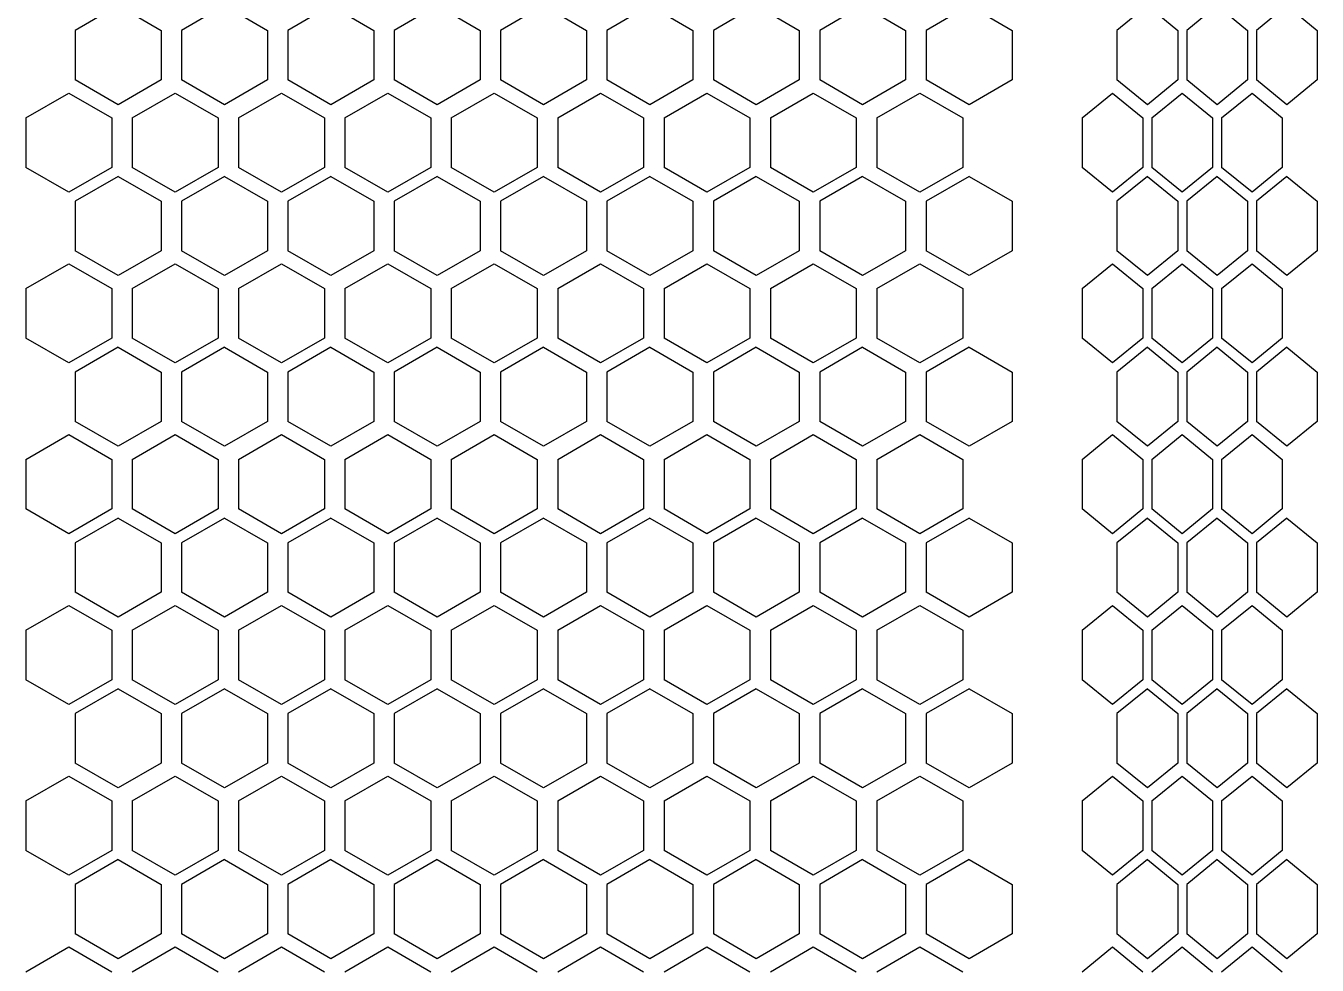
# Model space of a CAD drawing. Header units: millimetres. Extents: x 55614 to 110757, y -66981 to -47484.
# Drawn here: x 77738.3 to 77858.7, y -54759.7 to -54672.1 of the extents above; entities that cross this region are included whole.
import ezdxf

# ---------------------------------------------------------------- set-up
doc = ezdxf.new("R2010")
doc.units = ezdxf.units.MM
doc.layers.add('4215-0412-2-1_0', color=7, linetype='Continuous')
doc.layers.add('THICK', color=7, linetype='Continuous', lineweight=0)

# ---------------------------------------------------------------- blocks, each defined once
blk = doc.blocks.new('RU67I6756')
at = {"layer": '4215-0412-2-1_0', "color": 0, "linetype": 'Continuous'}
for p, q in [((24447.74, 16466.64), (24443.74, 16464.33)), ((24447.74, 16466.64), (24451.75, 16464.33)), ((24457.66, 16466.64), (24453.66, 16464.33)), ((24457.66, 16466.64), (24461.67, 16464.33)), ((24467.58, 16466.64), (24463.58, 16464.33)), ((24467.58, 16466.64), (24471.59, 16464.33)), ((24477.5, 16466.64), (24473.5, 16464.33)), ((24477.5, 16466.64), (24481.51, 16464.33)), ((24487.42, 16466.64), (24483.42, 16464.33)), ((24487.42, 16466.64), (24491.43, 16464.33)), ((24497.34, 16466.64), (24493.34, 16464.33)), ((24497.34, 16466.64), (24501.35, 16464.33)), ((24507.26, 16466.64), (24503.26, 16464.33)), ((24507.26, 16466.64), (24511.27, 16464.33)), ((24517.18, 16466.64), (24513.18, 16464.33)), ((24517.18, 16466.64), (24521.19, 16464.33)), ((24527.1, 16466.64), (24523.1, 16464.33)), ((24527.1, 16466.64), (24531.11, 16464.33)), ((24543.73, 16466.64), (24540.9, 16464.33)), ((24543.73, 16466.64), (24546.56, 16464.33)), ((24550.23, 16466.64), (24547.4, 16464.33)), ((24550.23, 16466.64), (24553.06, 16464.33)), ((24556.74, 16466.64), (24553.91, 16464.33)), ((24556.74, 16466.64), (24559.57, 16464.33)), ((24443.74, 16464.33), (24443.74, 16459.71)), ((24451.75, 16464.33), (24451.75, 16459.71)), ((24453.66, 16464.33), (24453.66, 16459.71)), ((24461.67, 16464.33), (24461.67, 16459.71)), ((24463.58, 16464.33), (24463.58, 16459.71)), ((24471.59, 16464.33), (24471.59, 16459.71)), ((24473.5, 16464.33), (24473.5, 16459.71)), ((24481.51, 16464.33), (24481.51, 16459.71)), ((24483.42, 16464.33), (24483.42, 16459.71)), ((24491.43, 16464.33), (24491.43, 16459.71)), ((24493.34, 16464.33), (24493.34, 16459.71)), ((24501.35, 16464.33), (24501.35, 16459.71)), ((24503.26, 16464.33), (24503.26, 16459.71)), ((24511.27, 16464.33), (24511.27, 16459.71)), ((24513.18, 16464.33), (24513.18, 16459.71)), ((24521.19, 16464.33), (24521.19, 16459.71)), ((24523.1, 16464.33), (24523.1, 16459.71)), ((24531.11, 16464.33), (24531.11, 16459.71)), ((24540.9, 16464.33), (24540.9, 16459.71)), ((24546.56, 16464.33), (24546.56, 16459.71)), ((24547.4, 16464.33), (24547.4, 16459.71)), ((24553.06, 16464.33), (24553.06, 16459.71)), ((24553.91, 16464.33), (24553.91, 16459.71)), ((24559.57, 16464.33), (24559.57, 16459.71)), ((24447.74, 16457.4), (24443.74, 16459.71)), ((24451.75, 16459.71), (24447.74, 16457.4)), ((24457.66, 16457.4), (24453.66, 16459.71)), ((24461.67, 16459.71), (24457.66, 16457.4)), ((24467.58, 16457.4), (24463.58, 16459.71)), ((24471.59, 16459.71), (24467.58, 16457.4)), ((24477.5, 16457.4), (24473.5, 16459.71)), ((24481.51, 16459.71), (24477.5, 16457.4)), ((24487.42, 16457.4), (24483.42, 16459.71)), ((24491.43, 16459.71), (24487.42, 16457.4)), ((24497.34, 16457.4), (24493.34, 16459.71)), ((24501.35, 16459.71), (24497.34, 16457.4)), ((24507.26, 16457.4), (24503.26, 16459.71)), ((24511.27, 16459.71), (24507.26, 16457.4)), ((24517.18, 16457.4), (24513.18, 16459.71)), ((24521.19, 16459.71), (24517.18, 16457.4)), ((24527.1, 16457.4), (24523.1, 16459.71)), ((24531.11, 16459.71), (24527.1, 16457.4)), ((24543.73, 16457.4), (24540.9, 16459.71)), ((24546.56, 16459.71), (24543.73, 16457.4)), ((24550.23, 16457.4), (24547.4, 16459.71)), ((24553.06, 16459.71), (24550.23, 16457.4)), ((24556.74, 16457.4), (24553.91, 16459.71)), ((24559.57, 16459.71), (24556.74, 16457.4)), ((24439.14, 16456.18), (24443.14, 16458.49)), ((24443.14, 16458.49), (24447.15, 16456.18)), ((24449.06, 16456.18), (24453.06, 16458.49)), ((24453.06, 16458.49), (24457.07, 16456.18)), ((24458.98, 16456.18), (24462.98, 16458.49)), ((24462.98, 16458.49), (24466.99, 16456.18)), ((24468.9, 16456.18), (24472.9, 16458.49)), ((24472.9, 16458.49), (24476.91, 16456.18)), ((24478.82, 16456.18), (24482.82, 16458.49)), ((24482.82, 16458.49), (24486.83, 16456.18)), ((24488.74, 16456.18), (24492.74, 16458.49)), ((24492.74, 16458.49), (24496.75, 16456.18)), ((24498.66, 16456.18), (24502.66, 16458.49)), ((24502.66, 16458.49), (24506.67, 16456.18)), ((24508.58, 16456.18), (24512.58, 16458.49)), ((24512.58, 16458.49), (24516.59, 16456.18)), ((24518.5, 16456.18), (24522.5, 16458.49)), ((24522.5, 16458.49), (24526.51, 16456.18)), ((24537.65, 16456.18), (24540.47, 16458.49)), ((24540.47, 16458.49), (24543.3, 16456.18)), ((24544.15, 16456.18), (24546.98, 16458.49)), ((24546.98, 16458.49), (24549.81, 16456.18)), ((24550.66, 16456.18), (24553.49, 16458.49)), ((24553.49, 16458.49), (24556.31, 16456.18)), ((24439.14, 16456.18), (24439.14, 16451.56)), ((24447.15, 16456.18), (24447.15, 16451.56)), ((24449.06, 16456.18), (24449.06, 16451.56)), ((24457.07, 16456.18), (24457.07, 16451.56)), ((24458.98, 16456.18), (24458.98, 16451.56)), ((24466.99, 16456.18), (24466.99, 16451.56)), ((24468.9, 16456.18), (24468.9, 16451.56)), ((24476.91, 16456.18), (24476.91, 16451.56)), ((24478.82, 16456.18), (24478.82, 16451.56)), ((24486.83, 16456.18), (24486.83, 16451.56)), ((24488.74, 16456.18), (24488.74, 16451.56)), ((24496.75, 16456.18), (24496.75, 16451.56)), ((24498.66, 16456.18), (24498.66, 16451.56)), ((24506.67, 16456.18), (24506.67, 16451.56)), ((24508.58, 16456.18), (24508.58, 16451.56)), ((24516.59, 16456.18), (24516.59, 16451.56)), ((24518.5, 16456.18), (24518.5, 16451.56)), ((24526.51, 16456.18), (24526.51, 16451.56)), ((24537.65, 16456.18), (24537.65, 16451.56)), ((24543.3, 16456.18), (24543.3, 16451.56)), ((24544.15, 16456.18), (24544.15, 16451.56)), ((24549.81, 16456.18), (24549.81, 16451.56)), ((24550.66, 16456.18), (24550.66, 16451.56)), ((24556.31, 16456.18), (24556.31, 16451.56)), ((24443.14, 16449.25), (24439.14, 16451.56)), ((24447.15, 16451.56), (24443.14, 16449.25)), ((24453.06, 16449.25), (24449.06, 16451.56)), ((24457.07, 16451.56), (24453.06, 16449.25)), ((24462.98, 16449.25), (24458.98, 16451.56)), ((24466.99, 16451.56), (24462.98, 16449.25)), ((24472.9, 16449.25), (24468.9, 16451.56)), ((24476.91, 16451.56), (24472.9, 16449.25)), ((24482.82, 16449.25), (24478.82, 16451.56)), ((24486.83, 16451.56), (24482.82, 16449.25)), ((24492.74, 16449.25), (24488.74, 16451.56)), ((24496.75, 16451.56), (24492.74, 16449.25)), ((24502.66, 16449.25), (24498.66, 16451.56)), ((24506.67, 16451.56), (24502.66, 16449.25)), ((24512.58, 16449.25), (24508.58, 16451.56)), ((24516.59, 16451.56), (24512.58, 16449.25)), ((24522.5, 16449.25), (24518.5, 16451.56)), ((24526.51, 16451.56), (24522.5, 16449.25)), ((24540.47, 16449.25), (24537.65, 16451.56)), ((24543.3, 16451.56), (24540.47, 16449.25)), ((24546.98, 16449.25), (24544.15, 16451.56)), ((24549.81, 16451.56), (24546.98, 16449.25)), ((24553.49, 16449.25), (24550.66, 16451.56)), ((24556.31, 16451.56), (24553.49, 16449.25)), ((24447.74, 16450.71), (24443.74, 16448.4)), ((24447.74, 16450.71), (24451.75, 16448.4)), ((24457.66, 16450.71), (24453.66, 16448.4)), ((24457.66, 16450.71), (24461.67, 16448.4)), ((24467.58, 16450.71), (24463.58, 16448.4)), ((24467.58, 16450.71), (24471.59, 16448.4)), ((24477.5, 16450.71), (24473.5, 16448.4)), ((24477.5, 16450.71), (24481.51, 16448.4)), ((24487.42, 16450.71), (24483.42, 16448.4)), ((24487.42, 16450.71), (24491.43, 16448.4)), ((24497.34, 16450.71), (24493.34, 16448.4)), ((24497.34, 16450.71), (24501.35, 16448.4)), ((24507.26, 16450.71), (24503.26, 16448.4)), ((24507.26, 16450.71), (24511.27, 16448.4)), ((24517.18, 16450.71), (24513.18, 16448.4)), ((24517.18, 16450.71), (24521.19, 16448.4)), ((24527.1, 16450.71), (24523.1, 16448.4)), ((24527.1, 16450.71), (24531.11, 16448.4)), ((24543.73, 16450.71), (24540.9, 16448.4)), ((24543.73, 16450.71), (24546.56, 16448.4)), ((24550.23, 16450.71), (24547.4, 16448.4)), ((24550.23, 16450.71), (24553.06, 16448.4)), ((24556.74, 16450.71), (24553.91, 16448.4)), ((24556.74, 16450.71), (24559.57, 16448.4)), ((24443.74, 16448.4), (24443.74, 16443.78)), ((24451.75, 16448.4), (24451.75, 16443.78)), ((24453.66, 16448.4), (24453.66, 16443.78)), ((24461.67, 16448.4), (24461.67, 16443.78)), ((24463.58, 16448.4), (24463.58, 16443.78)), ((24471.59, 16448.4), (24471.59, 16443.78)), ((24473.5, 16448.4), (24473.5, 16443.78)), ((24481.51, 16448.4), (24481.51, 16443.78)), ((24483.42, 16448.4), (24483.42, 16443.78)), ((24491.43, 16448.4), (24491.43, 16443.78)), ((24493.34, 16448.4), (24493.34, 16443.78)), ((24501.35, 16448.4), (24501.35, 16443.78)), ((24503.26, 16448.4), (24503.26, 16443.78)), ((24511.27, 16448.4), (24511.27, 16443.78)), ((24513.18, 16448.4), (24513.18, 16443.78)), ((24521.19, 16448.4), (24521.19, 16443.78)), ((24523.1, 16448.4), (24523.1, 16443.78)), ((24531.11, 16448.4), (24531.11, 16443.78)), ((24540.9, 16448.4), (24540.9, 16443.78)), ((24546.56, 16448.4), (24546.56, 16443.78)), ((24547.4, 16448.4), (24547.4, 16443.78)), ((24553.06, 16448.4), (24553.06, 16443.78)), ((24553.91, 16448.4), (24553.91, 16443.78)), ((24559.57, 16448.4), (24559.57, 16443.78)), ((24447.74, 16441.47), (24443.74, 16443.78)), ((24451.75, 16443.78), (24447.74, 16441.47)), ((24457.66, 16441.47), (24453.66, 16443.78)), ((24461.67, 16443.78), (24457.66, 16441.47)), ((24467.58, 16441.47), (24463.58, 16443.78)), ((24471.59, 16443.78), (24467.58, 16441.47)), ((24477.5, 16441.47), (24473.5, 16443.78)), ((24481.51, 16443.78), (24477.5, 16441.47)), ((24487.42, 16441.47), (24483.42, 16443.78)), ((24491.43, 16443.78), (24487.42, 16441.47)), ((24497.34, 16441.47), (24493.34, 16443.78)), ((24501.35, 16443.78), (24497.34, 16441.47)), ((24507.26, 16441.47), (24503.26, 16443.78)), ((24511.27, 16443.78), (24507.26, 16441.47)), ((24517.18, 16441.47), (24513.18, 16443.78)), ((24521.19, 16443.78), (24517.18, 16441.47)), ((24527.1, 16441.47), (24523.1, 16443.78)), ((24531.11, 16443.78), (24527.1, 16441.47)), ((24543.73, 16441.47), (24540.9, 16443.78)), ((24546.56, 16443.78), (24543.73, 16441.47)), ((24550.23, 16441.47), (24547.4, 16443.78)), ((24553.06, 16443.78), (24550.23, 16441.47)), ((24556.74, 16441.47), (24553.91, 16443.78)), ((24559.57, 16443.78), (24556.74, 16441.47)), ((24439.14, 16440.25), (24443.14, 16442.56)), ((24443.14, 16442.56), (24447.15, 16440.25)), ((24449.06, 16440.25), (24453.06, 16442.56)), ((24453.06, 16442.56), (24457.07, 16440.25)), ((24458.98, 16440.25), (24462.98, 16442.56)), ((24462.98, 16442.56), (24466.99, 16440.25)), ((24468.9, 16440.25), (24472.9, 16442.56)), ((24472.9, 16442.56), (24476.91, 16440.25)), ((24478.82, 16440.25), (24482.82, 16442.56)), ((24482.82, 16442.56), (24486.83, 16440.25)), ((24488.74, 16440.25), (24492.74, 16442.56)), ((24492.74, 16442.56), (24496.75, 16440.25)), ((24498.66, 16440.25), (24502.66, 16442.56)), ((24502.66, 16442.56), (24506.67, 16440.25)), ((24508.58, 16440.25), (24512.58, 16442.56)), ((24512.58, 16442.56), (24516.59, 16440.25)), ((24518.5, 16440.25), (24522.5, 16442.56)), ((24522.5, 16442.56), (24526.51, 16440.25)), ((24537.65, 16440.25), (24540.47, 16442.56)), ((24540.47, 16442.56), (24543.3, 16440.25)), ((24544.15, 16440.25), (24546.98, 16442.56)), ((24546.98, 16442.56), (24549.81, 16440.25)), ((24550.66, 16440.25), (24553.49, 16442.56)), ((24553.49, 16442.56), (24556.31, 16440.25)), ((24439.14, 16440.25), (24439.14, 16435.63)), ((24447.15, 16440.25), (24447.15, 16435.63)), ((24449.06, 16440.25), (24449.06, 16435.63)), ((24457.07, 16440.25), (24457.07, 16435.63)), ((24458.98, 16440.25), (24458.98, 16435.63)), ((24466.99, 16440.25), (24466.99, 16435.63)), ((24468.9, 16440.25), (24468.9, 16435.63)), ((24476.91, 16440.25), (24476.91, 16435.63)), ((24478.82, 16440.25), (24478.82, 16435.63)), ((24486.83, 16440.25), (24486.83, 16435.63)), ((24488.74, 16440.25), (24488.74, 16435.63)), ((24496.75, 16440.25), (24496.75, 16435.63)), ((24498.66, 16440.25), (24498.66, 16435.63)), ((24506.67, 16440.25), (24506.67, 16435.63)), ((24508.58, 16440.25), (24508.58, 16435.63)), ((24516.59, 16440.25), (24516.59, 16435.63)), ((24518.5, 16440.25), (24518.5, 16435.63)), ((24526.51, 16440.25), (24526.51, 16435.63)), ((24537.65, 16440.25), (24537.65, 16435.63)), ((24543.3, 16440.25), (24543.3, 16435.63)), ((24544.15, 16440.25), (24544.15, 16435.63)), ((24549.81, 16440.25), (24549.81, 16435.63)), ((24550.66, 16440.25), (24550.66, 16435.63)), ((24556.31, 16440.25), (24556.31, 16435.63)), ((24443.14, 16433.32), (24439.14, 16435.63)), ((24447.15, 16435.63), (24443.14, 16433.32)), ((24453.06, 16433.32), (24449.06, 16435.63)), ((24457.07, 16435.63), (24453.06, 16433.32)), ((24462.98, 16433.32), (24458.98, 16435.63)), ((24466.99, 16435.63), (24462.98, 16433.32)), ((24472.9, 16433.32), (24468.9, 16435.63)), ((24476.91, 16435.63), (24472.9, 16433.32)), ((24482.82, 16433.32), (24478.82, 16435.63)), ((24486.83, 16435.63), (24482.82, 16433.32)), ((24492.74, 16433.32), (24488.74, 16435.63)), ((24496.75, 16435.63), (24492.74, 16433.32)), ((24502.66, 16433.32), (24498.66, 16435.63)), ((24506.67, 16435.63), (24502.66, 16433.32)), ((24512.58, 16433.32), (24508.58, 16435.63)), ((24516.59, 16435.63), (24512.58, 16433.32)), ((24522.5, 16433.32), (24518.5, 16435.63)), ((24526.51, 16435.63), (24522.5, 16433.32)), ((24540.47, 16433.32), (24537.65, 16435.63)), ((24543.3, 16435.63), (24540.47, 16433.32)), ((24546.98, 16433.32), (24544.15, 16435.63)), ((24549.81, 16435.63), (24546.98, 16433.32)), ((24553.49, 16433.32), (24550.66, 16435.63)), ((24556.31, 16435.63), (24553.49, 16433.32)), ((24447.74, 16434.78), (24443.74, 16432.47)), ((24447.74, 16434.78), (24451.75, 16432.47)), ((24457.66, 16434.78), (24453.66, 16432.47)), ((24457.66, 16434.78), (24461.67, 16432.47)), ((24467.58, 16434.78), (24463.58, 16432.47)), ((24467.58, 16434.78), (24471.59, 16432.47)), ((24477.5, 16434.78), (24473.5, 16432.47)), ((24477.5, 16434.78), (24481.51, 16432.47)), ((24487.42, 16434.78), (24483.42, 16432.47)), ((24487.42, 16434.78), (24491.43, 16432.47)), ((24497.34, 16434.78), (24493.34, 16432.47)), ((24497.34, 16434.78), (24501.35, 16432.47)), ((24507.26, 16434.78), (24503.26, 16432.47)), ((24507.26, 16434.78), (24511.27, 16432.47)), ((24517.18, 16434.78), (24513.18, 16432.47)), ((24517.18, 16434.78), (24521.19, 16432.47)), ((24527.1, 16434.78), (24523.1, 16432.47)), ((24527.1, 16434.78), (24531.11, 16432.47)), ((24543.73, 16434.78), (24540.9, 16432.47)), ((24543.73, 16434.78), (24546.56, 16432.47)), ((24550.23, 16434.78), (24547.4, 16432.47)), ((24550.23, 16434.78), (24553.06, 16432.47)), ((24556.74, 16434.78), (24553.91, 16432.47)), ((24556.74, 16434.78), (24559.57, 16432.47)), ((24443.74, 16432.47), (24443.74, 16427.85)), ((24451.75, 16432.47), (24451.75, 16427.85)), ((24453.66, 16432.47), (24453.66, 16427.85)), ((24461.67, 16432.47), (24461.67, 16427.85)), ((24463.58, 16432.47), (24463.58, 16427.85)), ((24471.59, 16432.47), (24471.59, 16427.85)), ((24473.5, 16432.47), (24473.5, 16427.85)), ((24481.51, 16432.47), (24481.51, 16427.85)), ((24483.42, 16432.47), (24483.42, 16427.85)), ((24491.43, 16432.47), (24491.43, 16427.85)), ((24493.34, 16432.47), (24493.34, 16427.85)), ((24501.35, 16432.47), (24501.35, 16427.85)), ((24503.26, 16432.47), (24503.26, 16427.85)), ((24511.27, 16432.47), (24511.27, 16427.85)), ((24513.18, 16432.47), (24513.18, 16427.85)), ((24521.19, 16432.47), (24521.19, 16427.85)), ((24523.1, 16432.47), (24523.1, 16427.85)), ((24531.11, 16432.47), (24531.11, 16427.85)), ((24540.9, 16432.47), (24540.9, 16427.85)), ((24546.56, 16432.47), (24546.56, 16427.85)), ((24547.4, 16432.47), (24547.4, 16427.85)), ((24553.06, 16432.47), (24553.06, 16427.85)), ((24553.91, 16432.47), (24553.91, 16427.85)), ((24559.57, 16432.47), (24559.57, 16427.85)), ((24447.74, 16425.54), (24443.74, 16427.85)), ((24451.75, 16427.85), (24447.74, 16425.54)), ((24457.66, 16425.54), (24453.66, 16427.85)), ((24461.67, 16427.85), (24457.66, 16425.54)), ((24467.58, 16425.54), (24463.58, 16427.85)), ((24471.59, 16427.85), (24467.58, 16425.54)), ((24477.5, 16425.54), (24473.5, 16427.85)), ((24481.51, 16427.85), (24477.5, 16425.54)), ((24487.42, 16425.54), (24483.42, 16427.85)), ((24491.43, 16427.85), (24487.42, 16425.54)), ((24497.34, 16425.54), (24493.34, 16427.85)), ((24501.35, 16427.85), (24497.34, 16425.54)), ((24507.26, 16425.54), (24503.26, 16427.85)), ((24511.27, 16427.85), (24507.26, 16425.54)), ((24517.18, 16425.54), (24513.18, 16427.85)), ((24521.19, 16427.85), (24517.18, 16425.54)), ((24527.1, 16425.54), (24523.1, 16427.85)), ((24531.11, 16427.85), (24527.1, 16425.54)), ((24543.73, 16425.54), (24540.9, 16427.85)), ((24546.56, 16427.85), (24543.73, 16425.54)), ((24550.23, 16425.54), (24547.4, 16427.85)), ((24553.06, 16427.85), (24550.23, 16425.54)), ((24556.74, 16425.54), (24553.91, 16427.85)), ((24559.57, 16427.85), (24556.74, 16425.54)), ((24439.14, 16424.32), (24443.14, 16426.63)), ((24443.14, 16426.63), (24447.15, 16424.32)), ((24449.06, 16424.32), (24453.06, 16426.63)), ((24453.06, 16426.63), (24457.07, 16424.32)), ((24458.98, 16424.32), (24462.98, 16426.63)), ((24462.98, 16426.63), (24466.99, 16424.32)), ((24468.9, 16424.32), (24472.9, 16426.63)), ((24472.9, 16426.63), (24476.91, 16424.32)), ((24478.82, 16424.32), (24482.82, 16426.63)), ((24482.82, 16426.63), (24486.83, 16424.32)), ((24488.74, 16424.32), (24492.74, 16426.63)), ((24492.74, 16426.63), (24496.75, 16424.32)), ((24498.66, 16424.32), (24502.66, 16426.63)), ((24502.66, 16426.63), (24506.67, 16424.32)), ((24508.58, 16424.32), (24512.58, 16426.63)), ((24512.58, 16426.63), (24516.59, 16424.32)), ((24518.5, 16424.32), (24522.5, 16426.63)), ((24522.5, 16426.63), (24526.51, 16424.32)), ((24537.65, 16424.32), (24540.47, 16426.63)), ((24540.47, 16426.63), (24543.3, 16424.32)), ((24544.15, 16424.32), (24546.98, 16426.63)), ((24546.98, 16426.63), (24549.81, 16424.32)), ((24550.66, 16424.32), (24553.49, 16426.63)), ((24553.49, 16426.63), (24556.31, 16424.32)), ((24439.14, 16424.32), (24439.14, 16419.7)), ((24447.15, 16424.32), (24447.15, 16419.7)), ((24449.06, 16424.32), (24449.06, 16419.7)), ((24457.07, 16424.32), (24457.07, 16419.7)), ((24458.98, 16424.32), (24458.98, 16419.7)), ((24466.99, 16424.32), (24466.99, 16419.7)), ((24468.9, 16424.32), (24468.9, 16419.7)), ((24476.91, 16424.32), (24476.91, 16419.7)), ((24478.82, 16424.32), (24478.82, 16419.7)), ((24486.83, 16424.32), (24486.83, 16419.7)), ((24488.74, 16424.32), (24488.74, 16419.7)), ((24496.75, 16424.32), (24496.75, 16419.7)), ((24498.66, 16424.32), (24498.66, 16419.7)), ((24506.67, 16424.32), (24506.67, 16419.7)), ((24508.58, 16424.32), (24508.58, 16419.7)), ((24516.59, 16424.32), (24516.59, 16419.7)), ((24518.5, 16424.32), (24518.5, 16419.7)), ((24526.51, 16424.32), (24526.51, 16419.7)), ((24537.65, 16424.32), (24537.65, 16419.7)), ((24543.3, 16424.32), (24543.3, 16419.7)), ((24544.15, 16424.32), (24544.15, 16419.7)), ((24549.81, 16424.32), (24549.81, 16419.7)), ((24550.66, 16424.32), (24550.66, 16419.7)), ((24556.31, 16424.32), (24556.31, 16419.7)), ((24443.14, 16417.39), (24439.14, 16419.7)), ((24447.15, 16419.7), (24443.14, 16417.39)), ((24447.74, 16418.85), (24443.74, 16416.54)), ((24447.74, 16418.85), (24451.75, 16416.54)), ((24453.06, 16417.39), (24449.06, 16419.7)), ((24457.07, 16419.7), (24453.06, 16417.39)), ((24457.66, 16418.85), (24453.66, 16416.54)), ((24457.66, 16418.85), (24461.67, 16416.54)), ((24462.98, 16417.39), (24458.98, 16419.7)), ((24466.99, 16419.7), (24462.98, 16417.39)), ((24467.58, 16418.85), (24463.58, 16416.54)), ((24467.58, 16418.85), (24471.59, 16416.54)), ((24472.9, 16417.39), (24468.9, 16419.7)), ((24476.91, 16419.7), (24472.9, 16417.39)), ((24477.5, 16418.85), (24473.5, 16416.54)), ((24477.5, 16418.85), (24481.51, 16416.54)), ((24482.82, 16417.39), (24478.82, 16419.7)), ((24486.83, 16419.7), (24482.82, 16417.39)), ((24487.42, 16418.85), (24483.42, 16416.54)), ((24487.42, 16418.85), (24491.43, 16416.54)), ((24492.74, 16417.39), (24488.74, 16419.7)), ((24496.75, 16419.7), (24492.74, 16417.39)), ((24497.34, 16418.85), (24493.34, 16416.54)), ((24497.34, 16418.85), (24501.35, 16416.54)), ((24502.66, 16417.39), (24498.66, 16419.7)), ((24506.67, 16419.7), (24502.66, 16417.39)), ((24507.26, 16418.85), (24503.26, 16416.54)), ((24507.26, 16418.85), (24511.27, 16416.54)), ((24512.58, 16417.39), (24508.58, 16419.7)), ((24516.59, 16419.7), (24512.58, 16417.39)), ((24517.18, 16418.85), (24513.18, 16416.54)), ((24517.18, 16418.85), (24521.19, 16416.54)), ((24522.5, 16417.39), (24518.5, 16419.7)), ((24526.51, 16419.7), (24522.5, 16417.39)), ((24527.1, 16418.85), (24523.1, 16416.54)), ((24527.1, 16418.85), (24531.11, 16416.54)), ((24540.47, 16417.39), (24537.65, 16419.7)), ((24543.3, 16419.7), (24540.47, 16417.39)), ((24543.73, 16418.85), (24540.9, 16416.54)), ((24543.73, 16418.85), (24546.56, 16416.54)), ((24546.98, 16417.39), (24544.15, 16419.7)), ((24549.81, 16419.7), (24546.98, 16417.39)), ((24550.23, 16418.85), (24547.4, 16416.54)), ((24550.23, 16418.85), (24553.06, 16416.54)), ((24553.49, 16417.39), (24550.66, 16419.7)), ((24556.31, 16419.7), (24553.49, 16417.39)), ((24556.74, 16418.85), (24553.91, 16416.54)), ((24556.74, 16418.85), (24559.57, 16416.54)), ((24443.74, 16416.54), (24443.74, 16411.92)), ((24451.75, 16416.54), (24451.75, 16411.92)), ((24453.66, 16416.54), (24453.66, 16411.92)), ((24461.67, 16416.54), (24461.67, 16411.92)), ((24463.58, 16416.54), (24463.58, 16411.92)), ((24471.59, 16416.54), (24471.59, 16411.92)), ((24473.5, 16416.54), (24473.5, 16411.92)), ((24481.51, 16416.54), (24481.51, 16411.92)), ((24483.42, 16416.54), (24483.42, 16411.92)), ((24491.43, 16416.54), (24491.43, 16411.92)), ((24493.34, 16416.54), (24493.34, 16411.92)), ((24501.35, 16416.54), (24501.35, 16411.92)), ((24503.26, 16416.54), (24503.26, 16411.92)), ((24511.27, 16416.54), (24511.27, 16411.92)), ((24513.18, 16416.54), (24513.18, 16411.92)), ((24521.19, 16416.54), (24521.19, 16411.92)), ((24523.1, 16416.54), (24523.1, 16411.92)), ((24531.11, 16416.54), (24531.11, 16411.92)), ((24540.9, 16416.54), (24540.9, 16411.92)), ((24546.56, 16416.54), (24546.56, 16411.92)), ((24547.4, 16416.54), (24547.4, 16411.92)), ((24553.06, 16416.54), (24553.06, 16411.92)), ((24553.91, 16416.54), (24553.91, 16411.92)), ((24559.57, 16416.54), (24559.57, 16411.92)), ((24447.74, 16409.61), (24443.74, 16411.92)), ((24451.75, 16411.92), (24447.74, 16409.61)), ((24457.66, 16409.61), (24453.66, 16411.92)), ((24461.67, 16411.92), (24457.66, 16409.61)), ((24467.58, 16409.61), (24463.58, 16411.92)), ((24471.59, 16411.92), (24467.58, 16409.61)), ((24477.5, 16409.61), (24473.5, 16411.92)), ((24481.51, 16411.92), (24477.5, 16409.61)), ((24487.42, 16409.61), (24483.42, 16411.92)), ((24491.43, 16411.92), (24487.42, 16409.61)), ((24497.34, 16409.61), (24493.34, 16411.92)), ((24501.35, 16411.92), (24497.34, 16409.61)), ((24507.26, 16409.61), (24503.26, 16411.92)), ((24511.27, 16411.92), (24507.26, 16409.61)), ((24517.18, 16409.61), (24513.18, 16411.92)), ((24521.19, 16411.92), (24517.18, 16409.61)), ((24527.1, 16409.61), (24523.1, 16411.92)), ((24531.11, 16411.92), (24527.1, 16409.61)), ((24543.73, 16409.61), (24540.9, 16411.92)), ((24546.56, 16411.92), (24543.73, 16409.61)), ((24550.23, 16409.61), (24547.4, 16411.92)), ((24553.06, 16411.92), (24550.23, 16409.61)), ((24556.74, 16409.61), (24553.91, 16411.92)), ((24559.57, 16411.92), (24556.74, 16409.61)), ((24439.14, 16408.39), (24443.14, 16410.7)), ((24443.14, 16410.7), (24447.15, 16408.39)), ((24449.06, 16408.39), (24453.06, 16410.7)), ((24453.06, 16410.7), (24457.07, 16408.39)), ((24458.98, 16408.39), (24462.98, 16410.7)), ((24462.98, 16410.7), (24466.99, 16408.39)), ((24468.9, 16408.39), (24472.9, 16410.7)), ((24472.9, 16410.7), (24476.91, 16408.39)), ((24478.82, 16408.39), (24482.82, 16410.7)), ((24482.82, 16410.7), (24486.83, 16408.39)), ((24488.74, 16408.39), (24492.74, 16410.7)), ((24492.74, 16410.7), (24496.75, 16408.39)), ((24498.66, 16408.39), (24502.66, 16410.7)), ((24502.66, 16410.7), (24506.67, 16408.39)), ((24508.58, 16408.39), (24512.58, 16410.7)), ((24512.58, 16410.7), (24516.59, 16408.39)), ((24518.5, 16408.39), (24522.5, 16410.7)), ((24522.5, 16410.7), (24526.51, 16408.39)), ((24537.65, 16408.39), (24540.47, 16410.7)), ((24540.47, 16410.7), (24543.3, 16408.39)), ((24544.15, 16408.39), (24546.98, 16410.7)), ((24546.98, 16410.7), (24549.81, 16408.39)), ((24550.66, 16408.39), (24553.49, 16410.7)), ((24553.49, 16410.7), (24556.31, 16408.39)), ((24439.14, 16408.39), (24439.14, 16403.77)), ((24447.15, 16408.39), (24447.15, 16403.77)), ((24449.06, 16408.39), (24449.06, 16403.77)), ((24457.07, 16408.39), (24457.07, 16403.77)), ((24458.98, 16408.39), (24458.98, 16403.77)), ((24466.99, 16408.39), (24466.99, 16403.77)), ((24468.9, 16408.39), (24468.9, 16403.77)), ((24476.91, 16408.39), (24476.91, 16403.77)), ((24478.82, 16408.39), (24478.82, 16403.77)), ((24486.83, 16408.39), (24486.83, 16403.77)), ((24488.74, 16408.39), (24488.74, 16403.77)), ((24496.75, 16408.39), (24496.75, 16403.77)), ((24498.66, 16408.39), (24498.66, 16403.77)), ((24506.67, 16408.39), (24506.67, 16403.77)), ((24508.58, 16408.39), (24508.58, 16403.77)), ((24516.59, 16408.39), (24516.59, 16403.77)), ((24518.5, 16408.39), (24518.5, 16403.77)), ((24526.51, 16408.39), (24526.51, 16403.77)), ((24537.65, 16408.39), (24537.65, 16403.77)), ((24543.3, 16408.39), (24543.3, 16403.77)), ((24544.15, 16408.39), (24544.15, 16403.77)), ((24549.81, 16408.39), (24549.81, 16403.77)), ((24550.66, 16408.39), (24550.66, 16403.77)), ((24556.31, 16408.39), (24556.31, 16403.77)), ((24443.14, 16401.46), (24439.14, 16403.77)), ((24447.15, 16403.77), (24443.14, 16401.46)), ((24453.06, 16401.46), (24449.06, 16403.77)), ((24457.07, 16403.77), (24453.06, 16401.46)), ((24462.98, 16401.46), (24458.98, 16403.77)), ((24466.99, 16403.77), (24462.98, 16401.46)), ((24472.9, 16401.46), (24468.9, 16403.77)), ((24476.91, 16403.77), (24472.9, 16401.46)), ((24482.82, 16401.46), (24478.82, 16403.77)), ((24486.83, 16403.77), (24482.82, 16401.46)), ((24492.74, 16401.46), (24488.74, 16403.77)), ((24496.75, 16403.77), (24492.74, 16401.46)), ((24502.66, 16401.46), (24498.66, 16403.77)), ((24506.67, 16403.77), (24502.66, 16401.46)), ((24512.58, 16401.46), (24508.58, 16403.77)), ((24516.59, 16403.77), (24512.58, 16401.46)), ((24522.5, 16401.46), (24518.5, 16403.77)), ((24526.51, 16403.77), (24522.5, 16401.46)), ((24540.47, 16401.46), (24537.65, 16403.77)), ((24543.3, 16403.77), (24540.47, 16401.46)), ((24546.98, 16401.46), (24544.15, 16403.77)), ((24549.81, 16403.77), (24546.98, 16401.46)), ((24553.49, 16401.46), (24550.66, 16403.77)), ((24556.31, 16403.77), (24553.49, 16401.46)), ((24447.74, 16402.92), (24443.74, 16400.61)), ((24447.74, 16402.92), (24451.75, 16400.61)), ((24457.66, 16402.92), (24453.66, 16400.61)), ((24457.66, 16402.92), (24461.67, 16400.61)), ((24467.58, 16402.92), (24463.58, 16400.61)), ((24467.58, 16402.92), (24471.59, 16400.61)), ((24477.5, 16402.92), (24473.5, 16400.61)), ((24477.5, 16402.92), (24481.51, 16400.61)), ((24487.42, 16402.92), (24483.42, 16400.61)), ((24487.42, 16402.92), (24491.43, 16400.61)), ((24497.34, 16402.92), (24493.34, 16400.61)), ((24497.34, 16402.92), (24501.35, 16400.61)), ((24507.26, 16402.92), (24503.26, 16400.61)), ((24507.26, 16402.92), (24511.27, 16400.61)), ((24517.18, 16402.92), (24513.18, 16400.61)), ((24517.18, 16402.92), (24521.19, 16400.61)), ((24527.1, 16402.92), (24523.1, 16400.61)), ((24527.1, 16402.92), (24531.11, 16400.61)), ((24543.73, 16402.92), (24540.9, 16400.61)), ((24543.73, 16402.92), (24546.56, 16400.61)), ((24550.23, 16402.92), (24547.4, 16400.61)), ((24550.23, 16402.92), (24553.06, 16400.61)), ((24556.74, 16402.92), (24553.91, 16400.61)), ((24556.74, 16402.92), (24559.57, 16400.61)), ((24443.74, 16400.61), (24443.74, 16395.99)), ((24451.75, 16400.61), (24451.75, 16395.99)), ((24453.66, 16400.61), (24453.66, 16395.99)), ((24461.67, 16400.61), (24461.67, 16395.99)), ((24463.58, 16400.61), (24463.58, 16395.99)), ((24471.59, 16400.61), (24471.59, 16395.99)), ((24473.5, 16400.61), (24473.5, 16395.99)), ((24481.51, 16400.61), (24481.51, 16395.99)), ((24483.42, 16400.61), (24483.42, 16395.99)), ((24491.43, 16400.61), (24491.43, 16395.99)), ((24493.34, 16400.61), (24493.34, 16395.99)), ((24501.35, 16400.61), (24501.35, 16395.99)), ((24503.26, 16400.61), (24503.26, 16395.99)), ((24511.27, 16400.61), (24511.27, 16395.99)), ((24513.18, 16400.61), (24513.18, 16395.99)), ((24521.19, 16400.61), (24521.19, 16395.99)), ((24523.1, 16400.61), (24523.1, 16395.99)), ((24531.11, 16400.61), (24531.11, 16395.99)), ((24540.9, 16400.61), (24540.9, 16395.99)), ((24546.56, 16400.61), (24546.56, 16395.99)), ((24547.4, 16400.61), (24547.4, 16395.99)), ((24553.06, 16400.61), (24553.06, 16395.99)), ((24553.91, 16400.61), (24553.91, 16395.99)), ((24559.57, 16400.61), (24559.57, 16395.99)), ((24447.74, 16393.68), (24443.74, 16395.99)), ((24451.75, 16395.99), (24447.74, 16393.68)), ((24457.66, 16393.68), (24453.66, 16395.99)), ((24461.67, 16395.99), (24457.66, 16393.68)), ((24467.58, 16393.68), (24463.58, 16395.99)), ((24471.59, 16395.99), (24467.58, 16393.68)), ((24477.5, 16393.68), (24473.5, 16395.99)), ((24481.51, 16395.99), (24477.5, 16393.68)), ((24487.42, 16393.68), (24483.42, 16395.99)), ((24491.43, 16395.99), (24487.42, 16393.68)), ((24497.34, 16393.68), (24493.34, 16395.99)), ((24501.35, 16395.99), (24497.34, 16393.68)), ((24507.26, 16393.68), (24503.26, 16395.99)), ((24511.27, 16395.99), (24507.26, 16393.68)), ((24517.18, 16393.68), (24513.18, 16395.99)), ((24521.19, 16395.99), (24517.18, 16393.68)), ((24527.1, 16393.68), (24523.1, 16395.99)), ((24531.11, 16395.99), (24527.1, 16393.68)), ((24543.73, 16393.68), (24540.9, 16395.99)), ((24546.56, 16395.99), (24543.73, 16393.68)), ((24550.23, 16393.68), (24547.4, 16395.99)), ((24553.06, 16395.99), (24550.23, 16393.68)), ((24556.74, 16393.68), (24553.91, 16395.99)), ((24559.57, 16395.99), (24556.74, 16393.68)), ((24439.14, 16392.46), (24443.14, 16394.77)), ((24443.14, 16394.77), (24447.15, 16392.46)), ((24449.06, 16392.46), (24453.06, 16394.77)), ((24453.06, 16394.77), (24457.07, 16392.46)), ((24458.98, 16392.46), (24462.98, 16394.77)), ((24462.98, 16394.77), (24466.99, 16392.46)), ((24468.9, 16392.46), (24472.9, 16394.77)), ((24472.9, 16394.77), (24476.91, 16392.46)), ((24478.82, 16392.46), (24482.82, 16394.77)), ((24482.82, 16394.77), (24486.83, 16392.46)), ((24488.74, 16392.46), (24492.74, 16394.77)), ((24492.74, 16394.77), (24496.75, 16392.46)), ((24498.66, 16392.46), (24502.66, 16394.77)), ((24502.66, 16394.77), (24506.67, 16392.46)), ((24508.58, 16392.46), (24512.58, 16394.77)), ((24512.58, 16394.77), (24516.59, 16392.46)), ((24518.5, 16392.46), (24522.5, 16394.77)), ((24522.5, 16394.77), (24526.51, 16392.46)), ((24537.65, 16392.46), (24540.47, 16394.77)), ((24540.47, 16394.77), (24543.3, 16392.46)), ((24544.15, 16392.46), (24546.98, 16394.77)), ((24546.98, 16394.77), (24549.81, 16392.46)), ((24550.66, 16392.46), (24553.49, 16394.77)), ((24553.49, 16394.77), (24556.31, 16392.46)), ((24439.14, 16392.46), (24439.14, 16387.84)), ((24447.15, 16392.46), (24447.15, 16387.84)), ((24449.06, 16392.46), (24449.06, 16387.84)), ((24457.07, 16392.46), (24457.07, 16387.84)), ((24458.98, 16392.46), (24458.98, 16387.84)), ((24466.99, 16392.46), (24466.99, 16387.84)), ((24468.9, 16392.46), (24468.9, 16387.84)), ((24476.91, 16392.46), (24476.91, 16387.84)), ((24478.82, 16392.46), (24478.82, 16387.84)), ((24486.83, 16392.46), (24486.83, 16387.84)), ((24488.74, 16392.46), (24488.74, 16387.84)), ((24496.75, 16392.46), (24496.75, 16387.84)), ((24498.66, 16392.46), (24498.66, 16387.84)), ((24506.67, 16392.46), (24506.67, 16387.84)), ((24508.58, 16392.46), (24508.58, 16387.84)), ((24516.59, 16392.46), (24516.59, 16387.84)), ((24518.5, 16392.46), (24518.5, 16387.84)), ((24526.51, 16392.46), (24526.51, 16387.84)), ((24537.65, 16392.46), (24537.65, 16387.84)), ((24543.3, 16392.46), (24543.3, 16387.84)), ((24544.15, 16392.46), (24544.15, 16387.84)), ((24549.81, 16392.46), (24549.81, 16387.84)), ((24550.66, 16392.46), (24550.66, 16387.84)), ((24556.31, 16392.46), (24556.31, 16387.84)), ((24443.14, 16385.53), (24439.14, 16387.84)), ((24447.15, 16387.84), (24443.14, 16385.53)), ((24453.06, 16385.53), (24449.06, 16387.84)), ((24457.07, 16387.84), (24453.06, 16385.53)), ((24462.98, 16385.53), (24458.98, 16387.84)), ((24466.99, 16387.84), (24462.98, 16385.53)), ((24472.9, 16385.53), (24468.9, 16387.84)), ((24476.91, 16387.84), (24472.9, 16385.53)), ((24482.82, 16385.53), (24478.82, 16387.84)), ((24486.83, 16387.84), (24482.82, 16385.53)), ((24492.74, 16385.53), (24488.74, 16387.84)), ((24496.75, 16387.84), (24492.74, 16385.53)), ((24502.66, 16385.53), (24498.66, 16387.84)), ((24506.67, 16387.84), (24502.66, 16385.53)), ((24512.58, 16385.53), (24508.58, 16387.84)), ((24516.59, 16387.84), (24512.58, 16385.53)), ((24522.5, 16385.53), (24518.5, 16387.84)), ((24526.51, 16387.84), (24522.5, 16385.53)), ((24540.47, 16385.53), (24537.65, 16387.84)), ((24543.3, 16387.84), (24540.47, 16385.53)), ((24546.98, 16385.53), (24544.15, 16387.84)), ((24549.81, 16387.84), (24546.98, 16385.53)), ((24553.49, 16385.53), (24550.66, 16387.84)), ((24556.31, 16387.84), (24553.49, 16385.53)), ((24447.74, 16386.99), (24443.74, 16384.68)), ((24447.74, 16386.99), (24451.75, 16384.68)), ((24457.66, 16386.99), (24453.66, 16384.68)), ((24457.66, 16386.99), (24461.67, 16384.68)), ((24467.58, 16386.99), (24463.58, 16384.68)), ((24467.58, 16386.99), (24471.59, 16384.68)), ((24477.5, 16386.99), (24473.5, 16384.68)), ((24477.5, 16386.99), (24481.51, 16384.68)), ((24487.42, 16386.99), (24483.42, 16384.68)), ((24487.42, 16386.99), (24491.43, 16384.68)), ((24497.34, 16386.99), (24493.34, 16384.68)), ((24497.34, 16386.99), (24501.35, 16384.68)), ((24507.26, 16386.99), (24503.26, 16384.68)), ((24507.26, 16386.99), (24511.27, 16384.68)), ((24517.18, 16386.99), (24513.18, 16384.68)), ((24517.18, 16386.99), (24521.19, 16384.68)), ((24527.1, 16386.99), (24523.1, 16384.68)), ((24527.1, 16386.99), (24531.11, 16384.68)), ((24543.73, 16386.99), (24540.9, 16384.68)), ((24543.73, 16386.99), (24546.56, 16384.68)), ((24550.23, 16386.99), (24547.4, 16384.68)), ((24550.23, 16386.99), (24553.06, 16384.68)), ((24556.74, 16386.99), (24553.91, 16384.68)), ((24556.74, 16386.99), (24559.57, 16384.68)), ((24443.74, 16384.68), (24443.74, 16380.06)), ((24451.75, 16384.68), (24451.75, 16380.06)), ((24453.66, 16384.68), (24453.66, 16380.06)), ((24461.67, 16384.68), (24461.67, 16380.06)), ((24463.58, 16384.68), (24463.58, 16380.06)), ((24471.59, 16384.68), (24471.59, 16380.06)), ((24473.5, 16384.68), (24473.5, 16380.06)), ((24481.51, 16384.68), (24481.51, 16380.06)), ((24483.42, 16384.68), (24483.42, 16380.06)), ((24491.43, 16384.68), (24491.43, 16380.06)), ((24493.34, 16384.68), (24493.34, 16380.06)), ((24501.35, 16384.68), (24501.35, 16380.06)), ((24503.26, 16384.68), (24503.26, 16380.06)), ((24511.27, 16384.68), (24511.27, 16380.06)), ((24513.18, 16384.68), (24513.18, 16380.06)), ((24521.19, 16384.68), (24521.19, 16380.06)), ((24523.1, 16384.68), (24523.1, 16380.06)), ((24531.11, 16384.68), (24531.11, 16380.06)), ((24540.9, 16384.68), (24540.9, 16380.06)), ((24546.56, 16384.68), (24546.56, 16380.06)), ((24547.4, 16384.68), (24547.4, 16380.06)), ((24553.06, 16384.68), (24553.06, 16380.06)), ((24553.91, 16384.68), (24553.91, 16380.06)), ((24559.57, 16384.68), (24559.57, 16380.06)), ((24447.74, 16377.75), (24443.74, 16380.06)), ((24451.75, 16380.06), (24447.74, 16377.75)), ((24457.66, 16377.75), (24453.66, 16380.06)), ((24461.67, 16380.06), (24457.66, 16377.75)), ((24467.58, 16377.75), (24463.58, 16380.06)), ((24471.59, 16380.06), (24467.58, 16377.75)), ((24477.5, 16377.75), (24473.5, 16380.06)), ((24481.51, 16380.06), (24477.5, 16377.75)), ((24487.42, 16377.75), (24483.42, 16380.06)), ((24491.43, 16380.06), (24487.42, 16377.75)), ((24497.34, 16377.75), (24493.34, 16380.06)), ((24501.35, 16380.06), (24497.34, 16377.75)), ((24507.26, 16377.75), (24503.26, 16380.06)), ((24511.27, 16380.06), (24507.26, 16377.75)), ((24517.18, 16377.75), (24513.18, 16380.06)), ((24521.19, 16380.06), (24517.18, 16377.75)), ((24527.1, 16377.75), (24523.1, 16380.06)), ((24531.11, 16380.06), (24527.1, 16377.75)), ((24543.73, 16377.75), (24540.9, 16380.06)), ((24546.56, 16380.06), (24543.73, 16377.75)), ((24550.23, 16377.75), (24547.4, 16380.06)), ((24553.06, 16380.06), (24550.23, 16377.75)), ((24556.74, 16377.75), (24553.91, 16380.06)), ((24559.57, 16380.06), (24556.74, 16377.75)), ((24439.14, 16376.53), (24443.14, 16378.84)), ((24443.14, 16378.84), (24447.15, 16376.53)), ((24449.06, 16376.53), (24453.06, 16378.84)), ((24453.06, 16378.84), (24457.07, 16376.53)), ((24458.98, 16376.53), (24462.98, 16378.84)), ((24462.98, 16378.84), (24466.99, 16376.53)), ((24468.9, 16376.53), (24472.9, 16378.84)), ((24472.9, 16378.84), (24476.91, 16376.53)), ((24478.82, 16376.53), (24482.82, 16378.84)), ((24482.82, 16378.84), (24486.83, 16376.53)), ((24488.74, 16376.53), (24492.74, 16378.84)), ((24492.74, 16378.84), (24496.75, 16376.53)), ((24498.66, 16376.53), (24502.66, 16378.84)), ((24502.66, 16378.84), (24506.67, 16376.53)), ((24508.58, 16376.53), (24512.58, 16378.84)), ((24512.58, 16378.84), (24516.59, 16376.53)), ((24518.5, 16376.53), (24522.5, 16378.84)), ((24522.5, 16378.84), (24526.51, 16376.53)), ((24537.65, 16376.53), (24540.47, 16378.84)), ((24540.47, 16378.84), (24543.3, 16376.53)), ((24544.15, 16376.53), (24546.98, 16378.84)), ((24546.98, 16378.84), (24549.81, 16376.53)), ((24550.66, 16376.53), (24553.49, 16378.84)), ((24553.49, 16378.84), (24556.31, 16376.53))]:
    blk.add_line(p, q, dxfattribs=at)

msp = doc.modelspace()

# ---------------------------------------------------------------- block references
at = {"layer": 'THICK', "lineweight": -3}
msp.add_blockref('RU67I6756', (53299.141, -71136.859), dxfattribs=at)

doc.saveas('drawing.dxf')
